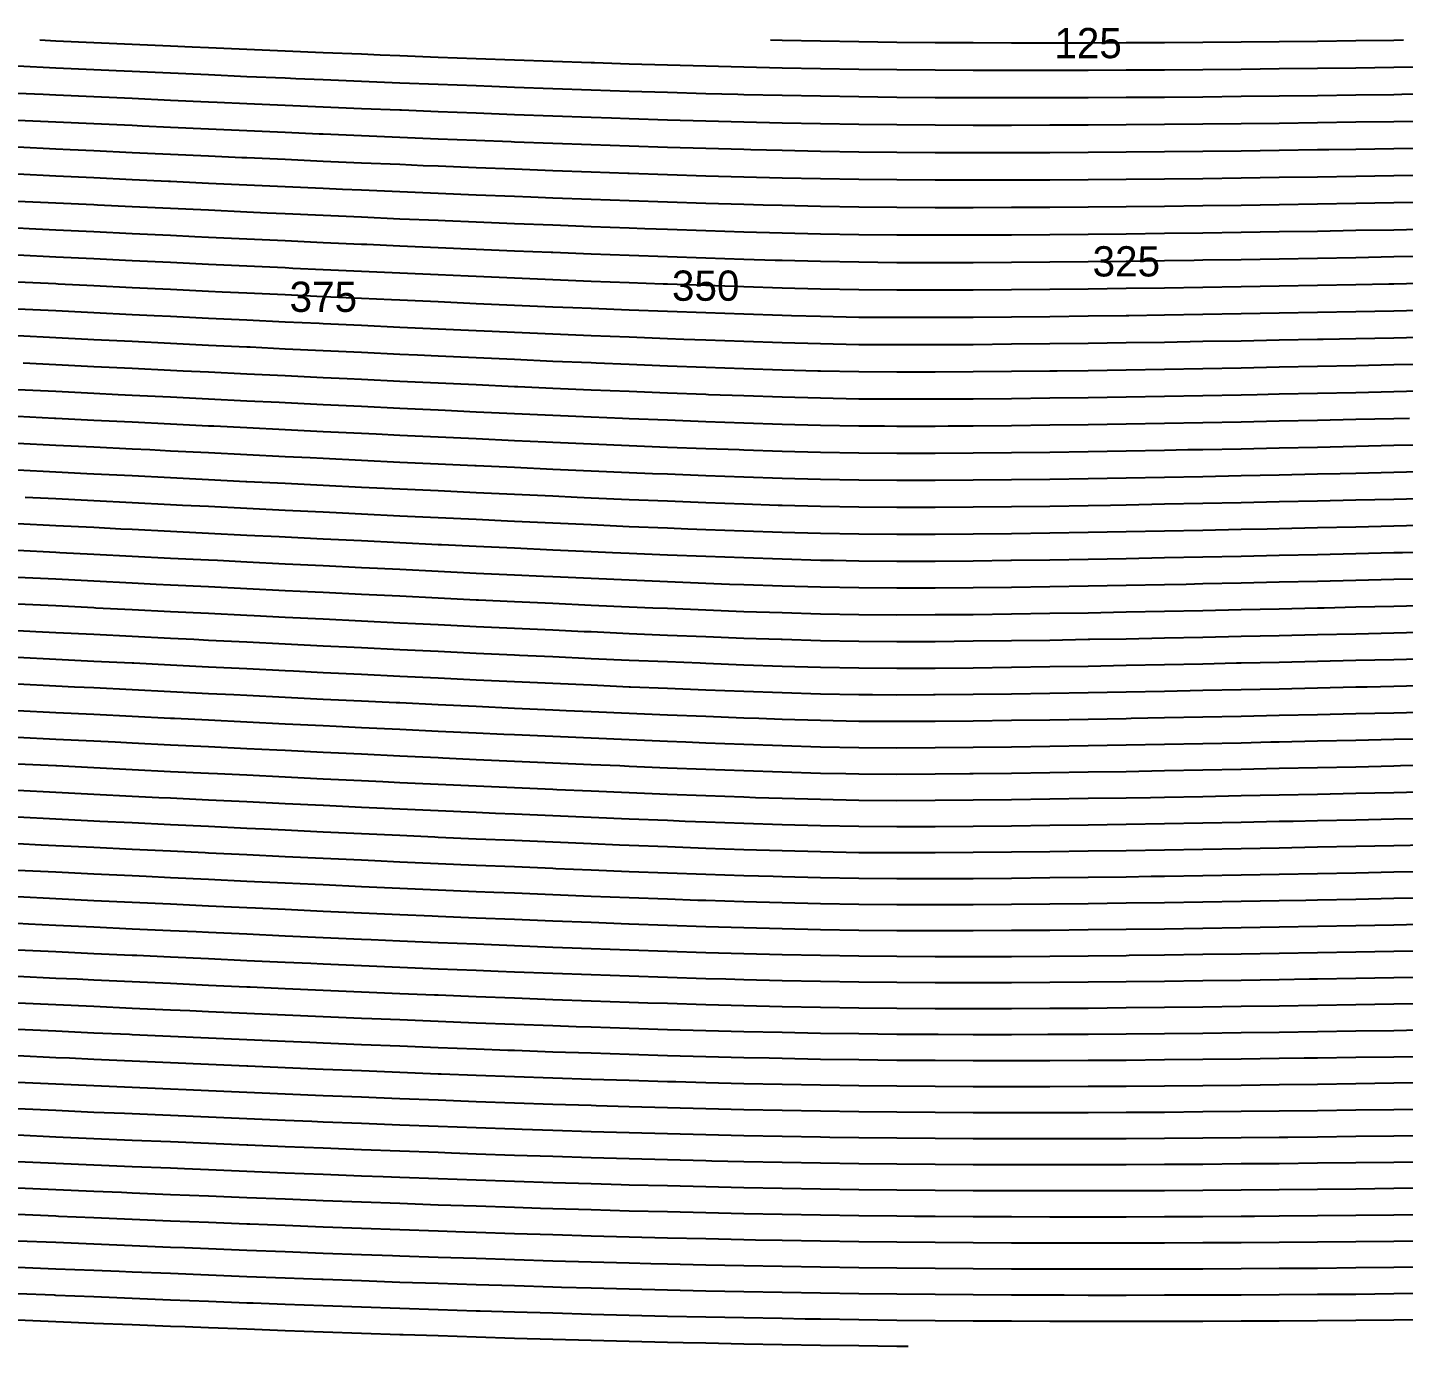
# Model space of a CAD drawing. Header units: metres. Extents: x 228 to 3387, y 52 to 162.
# Drawn here: x 1806.6 to 1920.3, y 53.2 to 162.3 of the extents above; entities that cross this region are included whole.
import ezdxf
from ezdxf.enums import TextEntityAlignment as Align

# ---------------------------------------------------------------- set-up
doc = ezdxf.new("R2010")
doc.units = ezdxf.units.M
for name, color, linetype in [('Vs_1000', 7, 'Continuous'), ('Vs_1025', 7, 'Continuous'), ('Vs_1050', 7, 'Continuous'), ('Vs_1075', 7, 'Continuous'), ('Vs_1100', 7, 'Continuous'), ('Vs_1125', 7, 'Continuous'), ('Vs_1150', 7, 'Continuous'), ('Vs_1175', 7, 'Continuous'), ('Vs_1200', 7, 'Continuous'), ('Vs_1225', 7, 'Continuous'), ('Vs_125', 7, 'Continuous'), ('Vs_1250', 7, 'Continuous'), ('Vs_1275', 7, 'Continuous'), ('Vs_1300', 7, 'Continuous'), ('Vs_1325', 7, 'Continuous'), ('Vs_1350', 7, 'Continuous'), ('Vs_150', 7, 'Continuous'), ('Vs_175', 7, 'Continuous'), ('Vs_200', 7, 'Continuous'), ('Vs_225', 7, 'Continuous'), ('Vs_250', 7, 'Continuous'), ('Vs_275', 7, 'Continuous'), ('Vs_300', 7, 'Continuous'), ('Vs_325', 7, 'Continuous'), ('Vs_350', 7, 'Continuous'), ('Vs_375', 7, 'Continuous'), ('Vs_400', 7, 'Continuous'), ('Vs_425', 7, 'Continuous'), ('Vs_450', 7, 'Continuous'), ('Vs_475', 7, 'Continuous'), ('Vs_500', 7, 'Continuous'), ('Vs_525', 7, 'Continuous'), ('Vs_550', 7, 'Continuous'), ('Vs_575', 7, 'Continuous'), ('Vs_600', 7, 'Continuous'), ('Vs_625', 7, 'Continuous'), ('Vs_650', 7, 'Continuous'), ('Vs_675', 7, 'Continuous'), ('Vs_700', 7, 'Continuous'), ('Vs_725', 7, 'Continuous'), ('Vs_750', 7, 'Continuous'), ('Vs_775', 7, 'Continuous'), ('Vs_800', 7, 'Continuous'), ('Vs_825', 7, 'Continuous'), ('Vs_850', 7, 'Continuous'), ('Vs_875', 7, 'Continuous'), ('Vs_900', 7, 'Continuous'), ('Vs_925', 7, 'Continuous'), ('Vs_950', 7, 'Continuous'), ('Vs_975', 7, 'Continuous')]:
    doc.layers.add(name, color=color, linetype=linetype)

msp = doc.modelspace()

# ---------------------------------------------------------------- linework, layer by layer
at = {"layer": 'Vs_1000'}
msp.add_lwpolyline([(1922.7, 83.78), (1919.54, 83.73), (1916.38, 83.67), (1913.22, 83.62), (1912.57, 83.61), (1910.06, 83.57), (1906.9, 83.52), (1903.73, 83.48), (1900.57, 83.44), (1897.41, 83.4), (1894.25, 83.37), (1891.09, 83.35), (1887.92, 83.33), (1884.76, 83.32), (1881.6, 83.33), (1878.44, 83.34), (1875.28, 83.38), (1872.12, 83.43), (1868.95, 83.49), (1865.79, 83.57), (1864.29, 83.61), (1862.63, 83.65), (1859.47, 83.75), (1856.31, 83.86), (1853.15, 83.97), (1849.98, 84.09), (1846.82, 84.21), (1845.46, 84.26), (1843.66, 84.33), (1840.5, 84.46), (1837.34, 84.6), (1834.17, 84.73), (1831.01, 84.87), (1829.97, 84.91), (1827.85, 85.01), (1824.69, 85.15), (1821.53, 85.29), (1818.37, 85.44), (1815.58, 85.57), (1815.2, 85.59), (1812.04, 85.73), (1808.88, 85.88), (1805.72, 86.03)], dxfattribs=at)
at = {"layer": 'Vs_1025'}
msp.add_lwpolyline([(1922.7, 81.6), (1919.54, 81.55), (1916.38, 81.49), (1913.22, 81.44), (1910.06, 81.39), (1906.9, 81.35), (1903.73, 81.31), (1900.57, 81.27), (1897.41, 81.24), (1894.25, 81.21), (1891.09, 81.19), (1887.92, 81.18), (1884.76, 81.17), (1881.6, 81.18), (1878.44, 81.2), (1875.28, 81.23), (1872.12, 81.28), (1868.95, 81.34), (1865.79, 81.42), (1862.63, 81.5), (1859.47, 81.6), (1857.85, 81.65), (1856.31, 81.7), (1853.15, 81.81), (1849.98, 81.92), (1846.82, 82.04), (1843.66, 82.16), (1840.5, 82.29), (1840.21, 82.3), (1837.34, 82.42), (1834.17, 82.55), (1831.01, 82.69), (1827.85, 82.83), (1824.97, 82.95), (1824.69, 82.97), (1821.53, 83.11), (1818.37, 83.25), (1815.2, 83.4), (1812.04, 83.54), (1810.67, 83.61), (1808.88, 83.69), (1805.72, 83.84)], dxfattribs=at)
at = {"layer": 'Vs_1050'}
msp.add_lwpolyline([(1922.7, 79.42), (1919.54, 79.36), (1916.38, 79.31), (1913.22, 79.27), (1910.06, 79.22), (1906.9, 79.18), (1903.73, 79.14), (1900.57, 79.11), (1897.41, 79.08), (1894.25, 79.05), (1891.09, 79.04), (1890.92, 79.04), (1887.92, 79.03), (1884.76, 79.03), (1881.84, 79.04), (1881.6, 79.04), (1878.44, 79.06), (1875.28, 79.09), (1872.12, 79.14), (1868.95, 79.2), (1865.79, 79.27), (1862.63, 79.35), (1859.47, 79.44), (1856.31, 79.54), (1853.15, 79.65), (1851.92, 79.69), (1849.98, 79.76), (1846.82, 79.87), (1843.66, 79.99), (1840.5, 80.12), (1837.34, 80.25), (1835.03, 80.34), (1834.17, 80.38), (1831.01, 80.51), (1827.85, 80.65), (1824.69, 80.79), (1821.53, 80.93), (1819.98, 80.99), (1818.37, 81.07), (1815.2, 81.21), (1812.04, 81.36), (1808.88, 81.5), (1805.74, 81.65)], dxfattribs=at)
at = {"layer": 'Vs_1075'}
msp.add_lwpolyline([(1922.7, 77.24), (1919.54, 77.18), (1916.38, 77.14), (1913.22, 77.09), (1912.12, 77.08), (1910.06, 77.05), (1906.9, 77.01), (1903.73, 76.97), (1900.57, 76.94), (1897.41, 76.91), (1894.25, 76.89), (1891.09, 76.88), (1887.92, 76.87), (1884.76, 76.88), (1881.6, 76.89), (1878.44, 76.91), (1875.28, 76.95), (1872.12, 76.99), (1868.95, 77.05), (1867.87, 77.08), (1865.79, 77.12), (1862.63, 77.2), (1859.47, 77.29), (1856.31, 77.38), (1853.15, 77.49), (1849.98, 77.59), (1846.82, 77.71), (1846.26, 77.73), (1843.66, 77.83), (1840.5, 77.95), (1837.34, 78.07), (1834.17, 78.2), (1831.01, 78.33), (1829.89, 78.38), (1827.85, 78.47), (1824.69, 78.6), (1821.53, 78.74), (1818.37, 78.88), (1815.2, 79.03), (1814.99, 79.04), (1812.04, 79.17), (1808.88, 79.31), (1805.72, 79.46)], dxfattribs=at)
at = {"layer": 'Vs_1100'}
msp.add_lwpolyline([(1922.7, 75.05), (1919.54, 75.01), (1916.38, 74.96), (1913.22, 74.92), (1910.06, 74.88), (1906.9, 74.84), (1903.73, 74.81), (1900.57, 74.78), (1897.41, 74.75), (1894.25, 74.74), (1891.09, 74.73), (1887.92, 74.72), (1884.76, 74.73), (1881.6, 74.74), (1878.44, 74.77), (1875.28, 74.8), (1872.12, 74.85), (1868.95, 74.9), (1865.79, 74.97), (1862.63, 75.05), (1860.16, 75.12), (1859.47, 75.13), (1856.31, 75.23), (1853.15, 75.33), (1849.98, 75.43), (1846.82, 75.54), (1843.66, 75.66), (1840.76, 75.77), (1840.5, 75.78), (1837.34, 75.9), (1834.17, 76.03), (1831.01, 76.16), (1827.85, 76.29), (1824.77, 76.42), (1824.69, 76.43), (1821.53, 76.56), (1818.37, 76.7), (1815.2, 76.84), (1812.04, 76.98), (1810.01, 77.08), (1808.88, 77.13), (1805.72, 77.27)], dxfattribs=at)
at = {"layer": 'Vs_1125'}
msp.add_lwpolyline([(1922.7, 72.87), (1919.54, 72.83), (1916.38, 72.78), (1913.22, 72.74), (1910.06, 72.7), (1906.9, 72.67), (1903.73, 72.64), (1900.57, 72.61), (1897.41, 72.59), (1894.25, 72.58), (1891.09, 72.57), (1887.92, 72.57), (1884.76, 72.58), (1881.6, 72.59), (1878.44, 72.62), (1875.28, 72.66), (1872.12, 72.7), (1868.95, 72.76), (1865.79, 72.82), (1862.63, 72.9), (1859.47, 72.98), (1856.31, 73.07), (1853.56, 73.16), (1853.15, 73.17), (1849.98, 73.27), (1846.82, 73.38), (1843.66, 73.49), (1840.5, 73.61), (1837.34, 73.73), (1835.37, 73.81), (1834.17, 73.86), (1831.01, 73.98), (1827.85, 74.11), (1824.69, 74.25), (1821.53, 74.38), (1819.67, 74.46), (1818.37, 74.52), (1815.2, 74.66), (1812.04, 74.8), (1808.88, 74.94), (1805.72, 75.08)], dxfattribs=at)
at = {"layer": 'Vs_1150'}
msp.add_lwpolyline([(1922.7, 70.69), (1919.54, 70.65), (1916.38, 70.61), (1913.22, 70.57), (1910.78, 70.54), (1910.06, 70.53), (1906.9, 70.5), (1903.73, 70.48), (1900.57, 70.45), (1897.41, 70.43), (1894.25, 70.42), (1891.09, 70.42), (1887.92, 70.42), (1884.76, 70.43), (1881.6, 70.45), (1878.44, 70.47), (1875.28, 70.51), (1872.89, 70.54), (1872.12, 70.55), (1868.95, 70.61), (1865.79, 70.67), (1862.63, 70.75), (1859.47, 70.83), (1856.31, 70.92), (1853.15, 71.01), (1849.98, 71.11), (1847.45, 71.2), (1846.82, 71.22), (1843.66, 71.33), (1840.5, 71.44), (1837.34, 71.56), (1834.17, 71.68), (1831.01, 71.81), (1830.05, 71.85), (1827.85, 71.94), (1824.69, 72.07), (1821.53, 72.2), (1818.37, 72.34), (1815.2, 72.48), (1814.58, 72.5), (1812.04, 72.61), (1808.88, 72.75), (1805.72, 72.9)], dxfattribs=at)
at = {"layer": 'Vs_1175'}
msp.add_lwpolyline([(1922.7, 68.52), (1919.54, 68.47), (1916.38, 68.43), (1913.22, 68.4), (1910.06, 68.36), (1906.9, 68.34), (1903.73, 68.31), (1900.57, 68.29), (1897.41, 68.27), (1894.25, 68.27), (1891.09, 68.26), (1887.92, 68.27), (1884.76, 68.28), (1881.6, 68.3), (1878.44, 68.32), (1875.28, 68.36), (1872.12, 68.41), (1868.95, 68.46), (1865.79, 68.52), (1863.15, 68.58), (1862.63, 68.59), (1859.47, 68.67), (1856.31, 68.76), (1853.15, 68.85), (1849.98, 68.95), (1846.82, 69.05), (1843.66, 69.16), (1841.62, 69.24), (1840.5, 69.28), (1837.34, 69.39), (1834.17, 69.51), (1831.01, 69.64), (1827.85, 69.76), (1824.76, 69.89), (1824.69, 69.89), (1821.53, 70.02), (1818.37, 70.16), (1815.2, 70.29), (1812.04, 70.43), (1809.49, 70.54), (1808.88, 70.57), (1805.72, 70.71)], dxfattribs=at)
at = {"layer": 'Vs_1200'}
msp.add_lwpolyline([(1922.7, 66.34), (1919.54, 66.3), (1916.38, 66.26), (1913.22, 66.23), (1910.06, 66.2), (1906.9, 66.17), (1903.73, 66.15), (1900.57, 66.13), (1897.41, 66.11), (1894.25, 66.11), (1891.09, 66.11), (1887.92, 66.11), (1884.76, 66.12), (1881.6, 66.15), (1878.44, 66.17), (1875.28, 66.21), (1872.12, 66.26), (1868.95, 66.31), (1865.79, 66.37), (1862.63, 66.44), (1859.47, 66.52), (1856.31, 66.6), (1855.64, 66.62), (1853.15, 66.69), (1849.98, 66.79), (1846.82, 66.89), (1843.66, 67), (1840.5, 67.11), (1837.34, 67.22), (1835.95, 67.28), (1834.17, 67.34), (1831.01, 67.46), (1827.85, 67.59), (1824.69, 67.72), (1821.53, 67.85), (1819.53, 67.93), (1818.37, 67.98), (1815.2, 68.11), (1812.04, 68.25), (1808.88, 68.39), (1805.72, 68.52)], dxfattribs=at)
at = {"layer": 'Vs_1225'}
msp.add_lwpolyline([(1922.7, 64.16), (1919.54, 64.12), (1916.38, 64.09), (1913.22, 64.05), (1910.06, 64.03), (1908.02, 64.01), (1906.9, 64), (1903.73, 63.98), (1900.57, 63.97), (1897.41, 63.95), (1894.25, 63.95), (1891.09, 63.95), (1887.92, 63.96), (1884.76, 63.97), (1881.6, 63.99), (1879.89, 64.01), (1878.44, 64.02), (1875.28, 64.06), (1872.12, 64.11), (1868.95, 64.16), (1865.79, 64.22), (1862.63, 64.29), (1859.47, 64.37), (1856.31, 64.45), (1853.15, 64.54), (1849.98, 64.63), (1848.96, 64.66), (1846.82, 64.73), (1843.66, 64.84), (1840.5, 64.94), (1837.34, 65.06), (1834.17, 65.17), (1831.01, 65.29), (1830.4, 65.32), (1827.85, 65.42), (1824.69, 65.54), (1821.53, 65.67), (1818.37, 65.8), (1815.2, 65.93), (1814.31, 65.97), (1812.04, 66.07), (1808.88, 66.2), (1805.72, 66.34)], dxfattribs=at)
at = {"layer": 'Vs_125'}
msp.add_lwpolyline([(1920.32, 161.26), (1919.54, 161.25), (1916.38, 161.21), (1913.22, 161.17), (1910.06, 161.13), (1906.9, 161.1), (1903.73, 161.08), (1900.57, 161.06), (1897.41, 161.04), (1894.25, 161.03), (1891.09, 161.02), (1887.92, 161.03), (1884.76, 161.04), (1881.6, 161.06), (1878.44, 161.09), (1875.28, 161.13), (1872.12, 161.18), (1868.95, 161.24), (1868, 161.26)], dxfattribs=at)
at = {"layer": 'Vs_1250'}
msp.add_lwpolyline([(1922.7, 61.98), (1919.54, 61.94), (1916.38, 61.91), (1913.22, 61.88), (1910.06, 61.86), (1906.9, 61.83), (1903.73, 61.82), (1900.57, 61.8), (1897.41, 61.79), (1894.25, 61.79), (1891.09, 61.79), (1887.92, 61.8), (1884.76, 61.82), (1881.6, 61.84), (1878.44, 61.87), (1875.28, 61.91), (1872.12, 61.96), (1868.95, 62.01), (1866.76, 62.05), (1865.79, 62.07), (1862.63, 62.14), (1859.47, 62.21), (1856.31, 62.29), (1853.15, 62.38), (1849.98, 62.47), (1846.82, 62.57), (1843.66, 62.67), (1842.71, 62.7), (1840.5, 62.78), (1837.34, 62.89), (1834.17, 63), (1831.01, 63.12), (1827.85, 63.24), (1824.93, 63.36), (1824.69, 63.37), (1821.53, 63.49), (1818.37, 63.62), (1815.2, 63.75), (1812.04, 63.88), (1809.1, 64.01), (1808.88, 64.02), (1805.72, 64.16)], dxfattribs=at)
at = {"layer": 'Vs_1275'}
msp.add_lwpolyline([(1922.7, 59.8), (1919.54, 59.77), (1916.38, 59.74), (1913.22, 59.71), (1910.06, 59.69), (1906.9, 59.67), (1903.73, 59.65), (1900.57, 59.64), (1897.41, 59.63), (1894.25, 59.63), (1891.09, 59.64), (1887.92, 59.65), (1884.76, 59.67), (1881.6, 59.69), (1878.44, 59.72), (1875.28, 59.76), (1872.12, 59.8), (1868.95, 59.86), (1865.79, 59.92), (1862.63, 59.98), (1859.47, 60.06), (1858.08, 60.09), (1856.31, 60.14), (1853.15, 60.22), (1849.98, 60.31), (1846.82, 60.41), (1843.66, 60.51), (1840.5, 60.61), (1837.34, 60.72), (1836.72, 60.74), (1834.17, 60.83), (1831.01, 60.95), (1827.85, 61.07), (1824.69, 61.19), (1821.53, 61.32), (1819.52, 61.4), (1818.37, 61.44), (1815.2, 61.57), (1812.04, 61.7), (1808.88, 61.84), (1805.72, 61.97)], dxfattribs=at)
at = {"layer": 'Vs_1300'}
msp.add_lwpolyline([(1922.7, 57.62), (1919.54, 57.59), (1916.38, 57.56), (1913.22, 57.54), (1910.06, 57.52), (1906.9, 57.5), (1903.73, 57.49), (1900.64, 57.48), (1900.57, 57.48), (1897.41, 57.47), (1894.25, 57.47), (1892.26, 57.48), (1891.09, 57.48), (1887.92, 57.49), (1884.76, 57.51), (1881.6, 57.54), (1878.44, 57.57), (1875.28, 57.61), (1872.12, 57.65), (1868.95, 57.7), (1865.79, 57.76), (1862.63, 57.83), (1859.47, 57.9), (1856.31, 57.98), (1853.15, 58.06), (1850.7, 58.13), (1849.98, 58.15), (1846.82, 58.25), (1843.66, 58.34), (1840.5, 58.45), (1837.34, 58.55), (1834.17, 58.67), (1831.01, 58.78), (1830.9, 58.78), (1827.85, 58.9), (1824.69, 59.02), (1821.53, 59.14), (1818.37, 59.27), (1815.2, 59.39), (1814.14, 59.44), (1812.04, 59.52), (1808.88, 59.65), (1805.72, 59.79)], dxfattribs=at)
at = {"layer": 'Vs_1325'}
msp.add_lwpolyline([(1922.7, 55.45), (1919.54, 55.42), (1916.38, 55.39), (1913.22, 55.37), (1910.06, 55.35), (1906.9, 55.33), (1903.73, 55.32), (1900.57, 55.31), (1897.41, 55.31), (1894.25, 55.31), (1891.09, 55.32), (1887.92, 55.34), (1884.76, 55.35), (1881.6, 55.38), (1878.44, 55.41), (1875.28, 55.45), (1872.12, 55.5), (1870.86, 55.52), (1868.95, 55.55), (1865.79, 55.61), (1862.63, 55.67), (1859.47, 55.74), (1856.31, 55.82), (1853.15, 55.9), (1849.98, 55.99), (1846.82, 56.08), (1843.97, 56.17), (1843.66, 56.18), (1840.5, 56.28), (1837.34, 56.39), (1834.17, 56.5), (1831.01, 56.61), (1827.85, 56.72), (1825.21, 56.82), (1824.69, 56.84), (1821.53, 56.97), (1818.37, 57.09), (1815.2, 57.22), (1812.04, 57.34), (1808.88, 57.47), (1808.79, 57.48), (1805.72, 57.61)], dxfattribs=at)
at = {"layer": 'Vs_1350'}
msp.add_lwpolyline([(1879.38, 53.25), (1878.44, 53.26), (1875.28, 53.3), (1872.12, 53.34), (1868.95, 53.39), (1865.79, 53.45), (1862.63, 53.52), (1860.77, 53.56), (1859.47, 53.59), (1856.31, 53.66), (1853.15, 53.74), (1849.98, 53.83), (1846.82, 53.92), (1843.66, 54.02), (1840.5, 54.12), (1837.62, 54.21), (1837.34, 54.22), (1834.17, 54.33), (1831.01, 54.44), (1827.85, 54.55), (1824.69, 54.67), (1821.53, 54.79), (1819.6, 54.86), (1818.37, 54.91), (1815.2, 55.04), (1812.04, 55.16), (1808.88, 55.29), (1805.72, 55.42)], dxfattribs=at)
at = {"layer": 'Vs_150'}
msp.add_lwpolyline([(1922.7, 159.05), (1919.54, 159), (1916.38, 158.96), (1913.22, 158.92), (1910.06, 158.89), (1906.9, 158.85), (1903.73, 158.82), (1900.57, 158.8), (1897.41, 158.78), (1894.25, 158.77), (1891.09, 158.76), (1887.92, 158.76), (1884.76, 158.77), (1881.6, 158.79), (1878.44, 158.81), (1875.28, 158.85), (1872.12, 158.9), (1868.95, 158.96), (1865.79, 159.03), (1862.63, 159.11), (1859.47, 159.2), (1856.31, 159.29), (1853.43, 159.39), (1853.15, 159.4), (1849.98, 159.5), (1846.82, 159.61), (1843.66, 159.73), (1840.5, 159.85), (1837.34, 159.97), (1835.7, 160.04), (1834.17, 160.1), (1831.01, 160.23), (1827.85, 160.36), (1824.69, 160.5), (1821.53, 160.63), (1820.17, 160.69), (1818.37, 160.77), (1815.2, 160.91), (1812.04, 161.05), (1808.88, 161.2), (1807.56, 161.26)], dxfattribs=at)
at = {"layer": 'Vs_175'}
msp.add_lwpolyline([(1922.7, 156.81), (1920.2, 156.77), (1919.54, 156.76), (1916.38, 156.72), (1913.22, 156.68), (1910.06, 156.64), (1906.9, 156.6), (1903.73, 156.57), (1900.57, 156.54), (1897.41, 156.52), (1894.25, 156.5), (1891.09, 156.49), (1887.92, 156.49), (1884.76, 156.5), (1881.6, 156.51), (1878.44, 156.54), (1875.28, 156.58), (1872.12, 156.63), (1868.95, 156.69), (1865.79, 156.76), (1865.29, 156.77), (1862.63, 156.84), (1859.47, 156.93), (1856.31, 157.03), (1853.15, 157.13), (1849.98, 157.24), (1846.82, 157.36), (1844.94, 157.43), (1843.66, 157.48), (1840.5, 157.6), (1837.34, 157.72), (1834.17, 157.85), (1831.01, 157.98), (1828.73, 158.08), (1827.85, 158.12), (1824.69, 158.25), (1821.53, 158.39), (1818.37, 158.53), (1815.2, 158.67), (1813.87, 158.73), (1812.04, 158.82), (1808.88, 158.96), (1805.72, 159.11)], dxfattribs=at)
at = {"layer": 'Vs_200'}
msp.add_lwpolyline([(1922.7, 154.57), (1919.54, 154.52), (1916.38, 154.48), (1913.22, 154.43), (1910.06, 154.39), (1906.9, 154.35), (1903.73, 154.32), (1900.57, 154.29), (1897.41, 154.26), (1894.25, 154.24), (1891.09, 154.23), (1887.92, 154.22), (1884.76, 154.22), (1881.6, 154.24), (1878.44, 154.26), (1875.28, 154.3), (1872.12, 154.35), (1868.95, 154.41), (1865.79, 154.49), (1862.63, 154.57), (1859.47, 154.66), (1856.31, 154.76), (1854.84, 154.81), (1853.15, 154.87), (1849.98, 154.98), (1846.82, 155.1), (1843.66, 155.22), (1840.5, 155.35), (1837.48, 155.47), (1837.34, 155.47), (1834.17, 155.6), (1831.01, 155.74), (1827.85, 155.87), (1824.69, 156.01), (1822.22, 156.12), (1821.53, 156.15), (1818.37, 156.29), (1815.2, 156.44), (1812.04, 156.58), (1808.88, 156.73), (1807.84, 156.77), (1805.72, 156.87)], dxfattribs=at)
at = {"layer": 'Vs_225'}
msp.add_lwpolyline([(1922.7, 152.34), (1919.54, 152.28), (1916.38, 152.23), (1914.15, 152.2), (1913.22, 152.19), (1910.06, 152.14), (1906.9, 152.1), (1903.73, 152.06), (1900.57, 152.03), (1897.41, 152), (1894.25, 151.98), (1891.09, 151.96), (1887.92, 151.95), (1884.76, 151.95), (1881.6, 151.96), (1878.44, 151.99), (1875.28, 152.02), (1872.12, 152.07), (1868.95, 152.14), (1866.37, 152.2), (1865.79, 152.22), (1862.63, 152.3), (1859.47, 152.4), (1856.31, 152.5), (1853.15, 152.61), (1849.98, 152.72), (1846.82, 152.84), (1846.54, 152.85), (1843.66, 152.97), (1840.5, 153.09), (1837.34, 153.22), (1834.17, 153.36), (1831.01, 153.49), (1830.66, 153.51), (1827.85, 153.63), (1824.69, 153.77), (1821.53, 153.91), (1818.37, 154.05), (1816.03, 154.16), (1815.2, 154.2), (1812.04, 154.34), (1808.88, 154.49), (1805.72, 154.64)], dxfattribs=at)
at = {"layer": 'Vs_250'}
msp.add_lwpolyline([(1922.7, 150.1), (1919.54, 150.05), (1916.38, 149.99), (1913.22, 149.94), (1910.06, 149.9), (1906.9, 149.85), (1903.73, 149.81), (1900.57, 149.78), (1897.41, 149.74), (1894.25, 149.72), (1891.09, 149.7), (1887.92, 149.68), (1884.76, 149.68), (1881.6, 149.69), (1878.44, 149.71), (1875.28, 149.74), (1872.12, 149.8), (1868.95, 149.86), (1865.79, 149.94), (1862.63, 150.03), (1859.47, 150.13), (1856.31, 150.24), (1856.19, 150.24), (1853.15, 150.35), (1849.98, 150.47), (1846.82, 150.59), (1843.66, 150.71), (1840.5, 150.84), (1839.28, 150.89), (1837.34, 150.98), (1834.17, 151.11), (1831.01, 151.25), (1827.85, 151.39), (1824.69, 151.53), (1824.27, 151.55), (1821.53, 151.67), (1818.37, 151.82), (1815.2, 151.96), (1812.04, 152.11), (1810.09, 152.2), (1808.88, 152.26), (1805.72, 152.41)], dxfattribs=at)
at = {"layer": 'Vs_275'}
msp.add_lwpolyline([(1922.7, 147.87), (1919.54, 147.81), (1916.38, 147.75), (1913.22, 147.7), (1910.06, 147.65), (1908.47, 147.63), (1906.9, 147.6), (1903.73, 147.56), (1900.57, 147.52), (1897.41, 147.49), (1894.25, 147.46), (1891.09, 147.43), (1887.92, 147.42), (1884.76, 147.41), (1881.6, 147.41), (1878.44, 147.43), (1875.28, 147.46), (1872.12, 147.52), (1868.95, 147.59), (1867.38, 147.63), (1865.79, 147.67), (1862.63, 147.76), (1859.47, 147.87), (1856.31, 147.98), (1853.15, 148.09), (1849.98, 148.21), (1848.18, 148.28), (1846.82, 148.33), (1843.66, 148.46), (1840.5, 148.59), (1837.34, 148.73), (1834.17, 148.87), (1832.61, 148.93), (1831.01, 149.01), (1827.85, 149.15), (1824.69, 149.29), (1821.53, 149.43), (1818.37, 149.58), (1818.2, 149.59), (1815.2, 149.73), (1812.04, 149.88), (1808.88, 150.02), (1805.72, 150.18)], dxfattribs=at)
at = {"layer": 'Vs_300'}
msp.add_lwpolyline([(1922.7, 145.63), (1919.54, 145.57), (1916.38, 145.52), (1913.22, 145.46), (1910.06, 145.41), (1906.9, 145.36), (1903.73, 145.31), (1900.57, 145.27), (1897.41, 145.23), (1894.25, 145.2), (1891.09, 145.17), (1887.92, 145.15), (1884.76, 145.14), (1881.6, 145.14), (1878.44, 145.15), (1875.28, 145.18), (1872.12, 145.24), (1868.95, 145.31), (1865.79, 145.4), (1862.63, 145.5), (1859.47, 145.6), (1857.61, 145.67), (1856.31, 145.71), (1853.15, 145.83), (1849.98, 145.96), (1846.82, 146.08), (1843.66, 146.21), (1841.1, 146.32), (1840.5, 146.35), (1837.34, 146.48), (1834.17, 146.62), (1831.01, 146.76), (1827.85, 146.91), (1826.36, 146.97), (1824.69, 147.05), (1821.53, 147.2), (1818.37, 147.34), (1815.2, 147.49), (1812.35, 147.63), (1812.04, 147.64), (1808.88, 147.79), (1805.72, 147.94)], dxfattribs=at)
at = {"layer": 'Vs_325'}
msp.add_lwpolyline([(1922.7, 143.4), (1919.54, 143.34), (1916.38, 143.28), (1913.22, 143.22), (1910.06, 143.17), (1906.9, 143.11), (1903.73, 143.07), (1903.02, 143.06), (1900.57, 143.02), (1897.41, 142.98), (1894.25, 142.94), (1891.09, 142.91), (1887.92, 142.89), (1884.76, 142.87), (1881.6, 142.86), (1878.44, 142.87), (1875.28, 142.9), (1872.12, 142.96), (1868.95, 143.04), (1868.37, 143.06), (1865.79, 143.13), (1862.63, 143.23), (1859.47, 143.34), (1856.31, 143.46), (1853.15, 143.58), (1849.98, 143.7), (1849.84, 143.71), (1846.82, 143.83), (1843.66, 143.97), (1840.5, 144.1), (1837.34, 144.24), (1834.6, 144.36), (1834.17, 144.38), (1831.01, 144.52), (1827.85, 144.67), (1824.69, 144.81), (1821.53, 144.96), (1820.4, 145.02), (1818.37, 145.11), (1815.2, 145.26), (1812.04, 145.41), (1808.88, 145.56), (1806.7, 145.67), (1805.72, 145.72)], dxfattribs=at)
at = {"layer": 'Vs_350'}
msp.add_lwpolyline([(1922.7, 141.17), (1919.54, 141.1), (1919.11, 141.1), (1916.38, 141.04), (1913.22, 140.98), (1910.06, 140.93), (1906.9, 140.87), (1903.73, 140.82), (1900.57, 140.77), (1897.41, 140.73), (1894.25, 140.69), (1891.09, 140.65), (1887.92, 140.63), (1884.76, 140.61), (1881.6, 140.6), (1878.44, 140.6), (1875.28, 140.62), (1872.12, 140.68), (1868.95, 140.77), (1865.79, 140.86), (1862.63, 140.97), (1859.47, 141.08), (1859.1, 141.1), (1856.31, 141.2), (1853.15, 141.32), (1849.98, 141.45), (1846.82, 141.58), (1843.66, 141.72), (1842.98, 141.75), (1840.5, 141.86), (1837.34, 142), (1834.17, 142.14), (1831.01, 142.28), (1828.48, 142.4), (1827.85, 142.43), (1824.69, 142.58), (1821.53, 142.73), (1818.37, 142.88), (1815.2, 143.03), (1814.66, 143.06), (1812.04, 143.18), (1808.88, 143.33), (1805.72, 143.49)], dxfattribs=at)
at = {"layer": 'Vs_375'}
msp.add_lwpolyline([(1922.7, 138.94), (1919.54, 138.87), (1916.38, 138.81), (1913.22, 138.75), (1910.06, 138.69), (1906.9, 138.63), (1903.73, 138.58), (1900.57, 138.53), (1897.61, 138.48), (1897.41, 138.48), (1894.25, 138.44), (1891.09, 138.4), (1887.92, 138.37), (1884.76, 138.35), (1881.6, 138.33), (1878.44, 138.33), (1875.28, 138.35), (1872.12, 138.42), (1869.73, 138.48), (1868.95, 138.5), (1865.79, 138.6), (1862.63, 138.71), (1859.47, 138.83), (1856.31, 138.95), (1853.15, 139.07), (1851.63, 139.14), (1849.98, 139.2), (1846.82, 139.34), (1843.66, 139.48), (1840.5, 139.62), (1837.34, 139.76), (1836.65, 139.79), (1834.17, 139.9), (1831.01, 140.05), (1827.85, 140.2), (1824.69, 140.34), (1822.64, 140.44), (1821.53, 140.5), (1818.37, 140.65), (1815.2, 140.8), (1812.04, 140.95), (1809.09, 141.1), (1808.88, 141.11), (1805.72, 141.26)], dxfattribs=at)
at = {"layer": 'Vs_400'}
msp.add_lwpolyline([(1922.7, 136.71), (1919.54, 136.64), (1916.38, 136.58), (1913.68, 136.52), (1913.22, 136.51), (1910.06, 136.45), (1906.9, 136.39), (1903.73, 136.34), (1900.57, 136.28), (1897.41, 136.23), (1894.25, 136.19), (1891.09, 136.15), (1887.92, 136.12), (1884.76, 136.09), (1881.6, 136.07), (1878.44, 136.07), (1875.28, 136.09), (1872.12, 136.16), (1868.95, 136.24), (1865.79, 136.35), (1862.63, 136.46), (1860.83, 136.52), (1859.47, 136.57), (1856.31, 136.7), (1853.15, 136.83), (1849.98, 136.96), (1846.82, 137.09), (1844.97, 137.18), (1843.66, 137.23), (1840.5, 137.38), (1837.34, 137.52), (1834.17, 137.67), (1831.01, 137.81), (1830.68, 137.83), (1827.85, 137.96), (1824.69, 138.11), (1821.53, 138.26), (1818.37, 138.42), (1817.01, 138.48), (1815.2, 138.57), (1812.04, 138.72), (1808.88, 138.88), (1805.72, 139.03)], dxfattribs=at)
at = {"layer": 'Vs_425'}
msp.add_lwpolyline([(1922.7, 134.48), (1919.54, 134.41), (1916.38, 134.35), (1913.22, 134.28), (1910.06, 134.22), (1906.9, 134.16), (1903.73, 134.1), (1900.57, 134.04), (1897.41, 133.99), (1894.25, 133.94), (1891.69, 133.91), (1891.09, 133.9), (1887.92, 133.87), (1884.76, 133.84), (1881.6, 133.82), (1878.44, 133.82), (1875.28, 133.84), (1872.12, 133.9), (1871.91, 133.91), (1868.95, 133.99), (1865.79, 134.09), (1862.63, 134.2), (1859.47, 134.32), (1856.31, 134.45), (1853.56, 134.56), (1853.15, 134.58), (1849.98, 134.71), (1846.82, 134.85), (1843.66, 134.99), (1840.5, 135.14), (1838.8, 135.22), (1837.34, 135.28), (1834.17, 135.43), (1831.01, 135.58), (1827.85, 135.73), (1824.96, 135.87), (1824.69, 135.88), (1821.53, 136.03), (1818.37, 136.19), (1815.2, 136.34), (1812.04, 136.5), (1811.53, 136.52), (1808.88, 136.65), (1805.72, 136.81)], dxfattribs=at)
at = {"layer": 'Vs_450'}
msp.add_lwpolyline([(1922.7, 132.26), (1919.54, 132.19), (1916.38, 132.12), (1913.22, 132.05), (1910.06, 131.99), (1908.22, 131.95), (1906.9, 131.92), (1903.73, 131.86), (1900.57, 131.81), (1897.41, 131.75), (1894.25, 131.7), (1891.09, 131.66), (1887.92, 131.62), (1884.76, 131.59), (1881.6, 131.57), (1878.44, 131.57), (1875.28, 131.59), (1872.12, 131.66), (1868.95, 131.74), (1865.79, 131.85), (1862.86, 131.95), (1862.63, 131.96), (1859.47, 132.08), (1856.31, 132.21), (1853.15, 132.34), (1849.98, 132.47), (1847.09, 132.6), (1846.82, 132.61), (1843.66, 132.76), (1840.5, 132.9), (1837.34, 133.05), (1834.17, 133.2), (1832.97, 133.26), (1831.01, 133.35), (1827.85, 133.5), (1824.69, 133.65), (1821.53, 133.81), (1819.43, 133.91), (1818.37, 133.96), (1815.2, 134.12), (1812.04, 134.27), (1808.88, 134.43), (1806.18, 134.56)], dxfattribs=at)
at = {"layer": 'Vs_475'}
msp.add_lwpolyline([(1920.83, 129.99), (1919.54, 129.96), (1916.38, 129.89), (1913.22, 129.82), (1910.06, 129.76), (1906.9, 129.69), (1903.73, 129.63), (1900.57, 129.57), (1897.41, 129.52), (1894.25, 129.46), (1891.09, 129.42), (1887.92, 129.38), (1884.76, 129.35), (1882.68, 129.34), (1881.6, 129.33), (1878.44, 129.33), (1877.41, 129.34), (1875.28, 129.35), (1872.12, 129.41), (1868.95, 129.5), (1865.79, 129.6), (1862.63, 129.72), (1859.47, 129.84), (1856.31, 129.97), (1855.74, 129.99), (1853.15, 130.1), (1849.98, 130.24), (1846.82, 130.38), (1843.66, 130.52), (1841.09, 130.64), (1840.5, 130.67), (1837.34, 130.82), (1834.17, 130.97), (1831.01, 131.12), (1827.85, 131.27), (1827.37, 131.3), (1824.69, 131.43), (1821.53, 131.58), (1818.37, 131.74), (1815.2, 131.89), (1814.05, 131.95), (1812.04, 132.05), (1808.88, 132.21), (1805.72, 132.36)], dxfattribs=at)
at = {"layer": 'Vs_500'}
msp.add_lwpolyline([(1922.7, 127.81), (1919.54, 127.74), (1916.38, 127.67), (1913.22, 127.6), (1910.06, 127.53), (1906.9, 127.46), (1903.73, 127.4), (1902.5, 127.38), (1900.57, 127.34), (1897.41, 127.28), (1894.25, 127.23), (1891.09, 127.18), (1887.92, 127.14), (1884.76, 127.11), (1881.6, 127.09), (1878.44, 127.09), (1875.28, 127.11), (1872.12, 127.18), (1868.95, 127.26), (1865.79, 127.36), (1865.39, 127.38), (1862.63, 127.48), (1859.47, 127.6), (1856.31, 127.73), (1853.15, 127.87), (1849.98, 128), (1849.42, 128.03), (1846.82, 128.15), (1843.66, 128.29), (1840.5, 128.44), (1837.34, 128.59), (1835.39, 128.68), (1834.17, 128.74), (1831.01, 128.89), (1827.85, 129.05), (1824.69, 129.2), (1821.95, 129.34), (1821.53, 129.36), (1818.37, 129.51), (1815.2, 129.67), (1812.04, 129.83), (1808.88, 129.98), (1808.78, 129.99), (1805.72, 130.14)], dxfattribs=at)
at = {"layer": 'Vs_525'}
msp.add_lwpolyline([(1922.7, 125.59), (1919.54, 125.52), (1916.38, 125.45), (1915.1, 125.42), (1913.22, 125.38), (1910.06, 125.31), (1906.9, 125.24), (1903.73, 125.17), (1900.57, 125.11), (1897.41, 125.05), (1894.25, 125), (1891.09, 124.95), (1887.92, 124.91), (1884.76, 124.88), (1881.6, 124.86), (1878.44, 124.85), (1875.28, 124.88), (1872.12, 124.94), (1868.95, 125.02), (1865.79, 125.13), (1862.63, 125.24), (1859.47, 125.37), (1858.24, 125.42), (1856.31, 125.5), (1853.15, 125.63), (1849.98, 125.77), (1846.82, 125.92), (1843.66, 126.07), (1843.55, 126.07), (1840.5, 126.21), (1837.34, 126.36), (1834.17, 126.52), (1831.01, 126.67), (1829.91, 126.72), (1827.85, 126.82), (1824.69, 126.98), (1821.53, 127.14), (1818.37, 127.29), (1816.66, 127.38), (1815.2, 127.45), (1812.04, 127.61), (1808.88, 127.76), (1805.72, 127.92)], dxfattribs=at)
at = {"layer": 'Vs_550'}
msp.add_lwpolyline([(1922.7, 123.37), (1919.54, 123.3), (1916.38, 123.23), (1913.22, 123.15), (1910.06, 123.08), (1906.9, 123.02), (1903.73, 122.95), (1900.57, 122.89), (1897.41, 122.83), (1896.09, 122.8), (1894.25, 122.77), (1891.09, 122.72), (1887.92, 122.68), (1884.76, 122.65), (1881.6, 122.63), (1878.44, 122.62), (1875.28, 122.65), (1872.12, 122.71), (1868.95, 122.79), (1868.61, 122.8), (1865.79, 122.9), (1862.63, 123.01), (1859.47, 123.14), (1856.31, 123.27), (1853.15, 123.41), (1852, 123.46), (1849.98, 123.55), (1846.82, 123.69), (1843.66, 123.84), (1840.5, 123.99), (1837.98, 124.11), (1837.34, 124.14), (1834.17, 124.29), (1831.01, 124.45), (1827.85, 124.6), (1824.69, 124.76), (1824.59, 124.76), (1821.53, 124.92), (1818.37, 125.07), (1815.2, 125.23), (1812.04, 125.39), (1811.46, 125.42), (1808.88, 125.55), (1805.72, 125.71)], dxfattribs=at)
at = {"layer": 'Vs_575'}
msp.add_lwpolyline([(1922.7, 121.16), (1919.54, 121.08), (1916.38, 121.01), (1913.22, 120.94), (1910.06, 120.87), (1909.05, 120.84), (1906.9, 120.8), (1903.73, 120.73), (1900.57, 120.67), (1897.41, 120.61), (1894.25, 120.55), (1891.09, 120.5), (1887.92, 120.45), (1884.76, 120.42), (1881.6, 120.4), (1878.44, 120.39), (1875.28, 120.42), (1872.12, 120.48), (1868.95, 120.56), (1865.79, 120.67), (1862.63, 120.79), (1861.15, 120.84), (1859.47, 120.91), (1856.31, 121.04), (1853.15, 121.18), (1849.98, 121.32), (1846.82, 121.47), (1846.24, 121.5), (1843.66, 121.62), (1840.5, 121.77), (1837.34, 121.92), (1834.17, 122.07), (1832.61, 122.15), (1831.01, 122.23), (1827.85, 122.38), (1824.69, 122.54), (1821.53, 122.7), (1819.38, 122.8), (1818.37, 122.85), (1815.2, 123.01), (1812.04, 123.17), (1808.88, 123.33), (1806.35, 123.46)], dxfattribs=at)
at = {"layer": 'Vs_600'}
msp.add_lwpolyline([(1922.7, 118.94), (1920.24, 118.88), (1919.54, 118.87), (1916.38, 118.79), (1913.22, 118.72), (1910.06, 118.65), (1906.9, 118.58), (1903.73, 118.51), (1900.57, 118.45), (1897.41, 118.39), (1894.25, 118.33), (1891.09, 118.28), (1887.92, 118.23), (1887.86, 118.23), (1884.76, 118.2), (1881.6, 118.17), (1878.44, 118.17), (1875.28, 118.19), (1873.19, 118.23), (1872.12, 118.25), (1868.95, 118.34), (1865.79, 118.45), (1862.63, 118.56), (1859.47, 118.69), (1856.31, 118.82), (1854.92, 118.88), (1853.15, 118.96), (1849.98, 119.11), (1846.82, 119.25), (1843.66, 119.4), (1840.77, 119.54), (1840.5, 119.55), (1837.34, 119.7), (1834.17, 119.86), (1831.01, 120.01), (1827.85, 120.17), (1827.37, 120.19), (1824.69, 120.32), (1821.53, 120.48), (1818.37, 120.64), (1815.2, 120.8), (1814.26, 120.84), (1812.04, 120.96), (1808.88, 121.11), (1805.72, 121.27)], dxfattribs=at)
at = {"layer": 'Vs_625'}
msp.add_lwpolyline([(1922.7, 116.73), (1919.54, 116.66), (1916.38, 116.58), (1913.22, 116.51), (1910.06, 116.44), (1906.9, 116.37), (1903.73, 116.3), (1902.37, 116.27), (1900.57, 116.23), (1897.41, 116.17), (1894.25, 116.11), (1891.09, 116.06), (1887.92, 116.01), (1884.76, 115.98), (1881.6, 115.95), (1878.44, 115.95), (1875.28, 115.97), (1872.12, 116.03), (1868.95, 116.12), (1865.79, 116.23), (1864.6, 116.27), (1862.63, 116.35), (1859.47, 116.47), (1856.31, 116.61), (1853.15, 116.75), (1849.98, 116.89), (1849.22, 116.92), (1846.82, 117.04), (1843.66, 117.18), (1840.5, 117.34), (1837.34, 117.49), (1835.5, 117.58), (1834.17, 117.64), (1831.01, 117.8), (1827.85, 117.95), (1824.69, 118.11), (1822.25, 118.23), (1821.53, 118.27), (1818.37, 118.42), (1815.2, 118.58), (1812.04, 118.74), (1809.21, 118.88), (1808.88, 118.9), (1805.72, 119.06)], dxfattribs=at)
at = {"layer": 'Vs_650'}
msp.add_lwpolyline([(1922.7, 114.52), (1919.54, 114.45), (1916.38, 114.37), (1913.76, 114.31), (1913.22, 114.3), (1910.06, 114.23), (1906.9, 114.16), (1903.73, 114.09), (1900.57, 114.02), (1897.41, 113.96), (1894.25, 113.9), (1891.09, 113.85), (1887.92, 113.8), (1884.76, 113.76), (1881.6, 113.74), (1878.44, 113.73), (1875.28, 113.75), (1872.12, 113.81), (1868.95, 113.91), (1865.79, 114.01), (1862.63, 114.13), (1859.47, 114.26), (1858.25, 114.31), (1856.31, 114.39), (1853.15, 114.53), (1849.98, 114.68), (1846.82, 114.82), (1843.83, 114.96), (1843.66, 114.97), (1840.5, 115.12), (1837.34, 115.28), (1834.17, 115.43), (1831.01, 115.59), (1830.35, 115.62), (1827.85, 115.74), (1824.69, 115.9), (1821.53, 116.06), (1818.37, 116.21), (1817.2, 116.27), (1815.2, 116.37), (1812.04, 116.53), (1808.88, 116.69), (1805.72, 116.85)], dxfattribs=at)
at = {"layer": 'Vs_675'}
msp.add_lwpolyline([(1922.7, 112.31), (1919.54, 112.24), (1916.38, 112.16), (1913.22, 112.09), (1910.06, 112.02), (1906.9, 111.95), (1903.73, 111.88), (1900.57, 111.82), (1897.41, 111.75), (1894.4, 111.7), (1894.25, 111.7), (1891.09, 111.64), (1887.92, 111.59), (1884.76, 111.56), (1881.6, 111.53), (1878.44, 111.52), (1875.28, 111.54), (1872.12, 111.6), (1868.95, 111.7), (1868.86, 111.7), (1865.79, 111.8), (1862.63, 111.92), (1859.47, 112.05), (1856.31, 112.19), (1853.15, 112.33), (1852.58, 112.35), (1849.98, 112.47), (1846.82, 112.62), (1843.66, 112.76), (1840.5, 112.92), (1838.64, 113.01), (1837.34, 113.07), (1834.17, 113.22), (1831.01, 113.38), (1827.85, 113.53), (1825.29, 113.66), (1824.69, 113.69), (1821.53, 113.85), (1818.37, 114), (1815.2, 114.16), (1812.2, 114.31), (1812.04, 114.32), (1808.88, 114.48), (1805.72, 114.64)], dxfattribs=at)
at = {"layer": 'Vs_700'}
msp.add_lwpolyline([(1922.7, 110.11), (1919.54, 110.03), (1916.38, 109.96), (1913.22, 109.89), (1910.06, 109.82), (1906.9, 109.75), (1906.52, 109.74), (1903.73, 109.68), (1900.57, 109.61), (1897.41, 109.55), (1894.25, 109.49), (1891.09, 109.44), (1887.92, 109.39), (1884.76, 109.35), (1881.6, 109.32), (1878.44, 109.31), (1875.28, 109.33), (1872.12, 109.4), (1868.95, 109.49), (1865.79, 109.6), (1862.63, 109.72), (1862.16, 109.74), (1859.47, 109.85), (1856.31, 109.98), (1853.15, 110.12), (1849.98, 110.27), (1847.24, 110.39), (1846.82, 110.41), (1843.66, 110.56), (1840.5, 110.71), (1837.34, 110.86), (1834.17, 111.01), (1833.55, 111.05), (1831.01, 111.17), (1827.85, 111.32), (1824.69, 111.48), (1821.53, 111.64), (1820.3, 111.7), (1818.37, 111.79), (1815.2, 111.95), (1812.04, 112.11), (1808.88, 112.27), (1807.25, 112.35), (1805.72, 112.43)], dxfattribs=at)
at = {"layer": 'Vs_725'}
msp.add_lwpolyline([(1922.7, 107.9), (1919.54, 107.83), (1917.32, 107.78), (1916.38, 107.76), (1913.22, 107.69), (1910.06, 107.61), (1906.9, 107.55), (1903.73, 107.48), (1900.57, 107.41), (1897.41, 107.35), (1894.25, 107.29), (1891.09, 107.24), (1887.92, 107.19), (1884.76, 107.15), (1881.6, 107.13), (1881.46, 107.13), (1878.44, 107.11), (1876.41, 107.13), (1875.28, 107.13), (1872.12, 107.2), (1868.95, 107.29), (1865.79, 107.4), (1862.63, 107.52), (1859.47, 107.65), (1856.42, 107.78), (1856.31, 107.78), (1853.15, 107.92), (1849.98, 108.06), (1846.82, 108.21), (1843.66, 108.36), (1842.08, 108.43), (1840.5, 108.51), (1837.34, 108.66), (1834.17, 108.81), (1831.01, 108.96), (1828.55, 109.09), (1827.85, 109.12), (1824.69, 109.28), (1821.53, 109.43), (1818.37, 109.59), (1815.35, 109.74), (1815.2, 109.75), (1812.04, 109.9), (1808.88, 110.06), (1805.72, 110.22)], dxfattribs=at)
at = {"layer": 'Vs_750'}
msp.add_lwpolyline([(1922.7, 105.7), (1919.54, 105.63), (1916.38, 105.56), (1913.22, 105.49), (1910.06, 105.42), (1906.9, 105.35), (1903.73, 105.28), (1900.57, 105.22), (1897.81, 105.17), (1897.41, 105.16), (1894.25, 105.1), (1891.09, 105.05), (1887.92, 105), (1884.76, 104.96), (1881.6, 104.93), (1878.44, 104.92), (1875.28, 104.94), (1872.12, 105), (1868.95, 105.1), (1867.01, 105.17), (1865.79, 105.21), (1862.63, 105.33), (1859.47, 105.46), (1856.31, 105.59), (1853.15, 105.73), (1851.08, 105.82), (1849.98, 105.87), (1846.82, 106.01), (1843.66, 106.16), (1840.5, 106.31), (1837.34, 106.46), (1837.04, 106.47), (1834.17, 106.61), (1831.01, 106.76), (1827.85, 106.92), (1824.69, 107.07), (1823.61, 107.13), (1821.53, 107.23), (1818.37, 107.38), (1815.2, 107.54), (1812.04, 107.7), (1810.44, 107.78), (1808.88, 107.86), (1805.72, 108.02)], dxfattribs=at)
at = {"layer": 'Vs_775'}
msp.add_lwpolyline([(1922.7, 103.5), (1919.54, 103.43), (1916.38, 103.36), (1913.22, 103.29), (1910.06, 103.22), (1909.36, 103.21), (1906.9, 103.15), (1903.73, 103.09), (1900.57, 103.03), (1897.41, 102.97), (1894.25, 102.91), (1891.09, 102.86), (1887.92, 102.81), (1884.76, 102.78), (1881.6, 102.75), (1878.44, 102.73), (1875.28, 102.75), (1872.12, 102.82), (1868.95, 102.91), (1865.79, 103.02), (1862.63, 103.14), (1860.98, 103.21), (1859.47, 103.27), (1856.31, 103.4), (1853.15, 103.54), (1849.98, 103.68), (1846.82, 103.82), (1845.93, 103.86), (1843.66, 103.96), (1840.5, 104.11), (1837.34, 104.26), (1834.17, 104.41), (1832.08, 104.51), (1831.01, 104.56), (1827.85, 104.72), (1824.69, 104.87), (1821.53, 105.03), (1818.7, 105.17), (1818.37, 105.18), (1815.2, 105.34), (1812.04, 105.5), (1808.88, 105.65), (1805.72, 105.81)], dxfattribs=at)
at = {"layer": 'Vs_800'}
msp.add_lwpolyline([(1922.7, 101.31), (1920.09, 101.25), (1919.54, 101.23), (1916.38, 101.16), (1913.22, 101.1), (1910.06, 101.03), (1906.9, 100.96), (1903.73, 100.9), (1900.57, 100.84), (1897.41, 100.78), (1894.25, 100.73), (1891.09, 100.68), (1887.92, 100.63), (1884.76, 100.6), (1884.47, 100.59), (1881.6, 100.57), (1878.44, 100.56), (1875.28, 100.57), (1874.23, 100.59), (1872.12, 100.64), (1868.95, 100.73), (1865.79, 100.84), (1862.63, 100.96), (1859.47, 101.08), (1856.31, 101.21), (1855.52, 101.25), (1853.15, 101.35), (1849.98, 101.49), (1846.82, 101.63), (1843.66, 101.77), (1840.9, 101.9), (1840.5, 101.92), (1837.34, 102.07), (1834.17, 102.22), (1831.01, 102.37), (1827.85, 102.52), (1827.16, 102.55), (1824.69, 102.67), (1821.53, 102.83), (1818.37, 102.98), (1815.2, 103.14), (1813.81, 103.21), (1812.04, 103.29), (1808.88, 103.45), (1805.72, 103.61)], dxfattribs=at)
at = {"layer": 'Vs_825'}
msp.add_lwpolyline([(1922.7, 99.11), (1919.54, 99.04), (1916.38, 98.97), (1913.22, 98.9), (1910.06, 98.84), (1906.9, 98.77), (1903.73, 98.71), (1900.57, 98.65), (1899.42, 98.63), (1897.41, 98.6), (1894.25, 98.55), (1891.09, 98.5), (1887.92, 98.46), (1884.76, 98.42), (1881.6, 98.4), (1878.44, 98.38), (1875.28, 98.4), (1872.12, 98.47), (1868.95, 98.56), (1866.75, 98.63), (1865.79, 98.67), (1862.63, 98.78), (1859.47, 98.9), (1856.31, 99.03), (1853.15, 99.16), (1850.31, 99.29), (1849.98, 99.3), (1846.82, 99.44), (1843.66, 99.58), (1840.5, 99.73), (1837.34, 99.87), (1835.94, 99.94), (1834.17, 100.02), (1831.01, 100.17), (1827.85, 100.32), (1824.69, 100.48), (1822.27, 100.59), (1821.53, 100.63), (1818.37, 100.78), (1815.2, 100.94), (1812.04, 101.09), (1808.94, 101.25), (1808.88, 101.25), (1805.72, 101.41)], dxfattribs=at)
at = {"layer": 'Vs_850'}
msp.add_lwpolyline([(1922.7, 96.92), (1919.54, 96.85), (1916.38, 96.78), (1913.22, 96.71), (1911.21, 96.67), (1910.06, 96.65), (1906.9, 96.59), (1903.73, 96.53), (1900.57, 96.47), (1897.41, 96.42), (1894.25, 96.37), (1891.09, 96.32), (1887.92, 96.28), (1884.76, 96.25), (1881.6, 96.23), (1878.44, 96.22), (1875.28, 96.24), (1872.12, 96.3), (1868.95, 96.39), (1865.79, 96.5), (1862.63, 96.61), (1860.92, 96.67), (1859.47, 96.73), (1856.31, 96.85), (1853.15, 96.98), (1849.98, 97.12), (1846.82, 97.26), (1845.24, 97.33), (1843.66, 97.4), (1840.5, 97.54), (1837.34, 97.68), (1834.17, 97.83), (1831.02, 97.98), (1831.01, 97.98), (1827.85, 98.13), (1824.69, 98.28), (1821.53, 98.43), (1818.37, 98.59), (1817.4, 98.63), (1815.2, 98.74), (1812.04, 98.89), (1808.88, 99.05), (1805.72, 99.21)], dxfattribs=at)
at = {"layer": 'Vs_875'}
msp.add_lwpolyline([(1922.25, 94.71), (1919.54, 94.66), (1916.38, 94.59), (1913.22, 94.53), (1910.06, 94.46), (1906.9, 94.4), (1903.73, 94.35), (1900.57, 94.29), (1897.41, 94.24), (1894.25, 94.2), (1891.09, 94.15), (1887.92, 94.12), (1884.76, 94.09), (1881.6, 94.07), (1878.44, 94.06), (1875.28, 94.08), (1872.12, 94.15), (1868.95, 94.23), (1865.79, 94.33), (1862.63, 94.44), (1859.47, 94.56), (1856.31, 94.68), (1855.49, 94.71), (1853.15, 94.81), (1849.98, 94.94), (1846.82, 95.08), (1843.66, 95.21), (1840.5, 95.35), (1840.23, 95.37), (1837.34, 95.5), (1834.17, 95.64), (1831.01, 95.79), (1827.85, 95.94), (1826.13, 96.02), (1824.69, 96.09), (1821.53, 96.24), (1818.37, 96.39), (1815.2, 96.54), (1812.54, 96.67), (1812.04, 96.7), (1808.88, 96.85), (1805.72, 97.01)], dxfattribs=at)
at = {"layer": 'Vs_900'}
msp.add_lwpolyline([(1922.7, 92.53), (1919.54, 92.47), (1916.38, 92.4), (1913.22, 92.34), (1910.06, 92.28), (1906.9, 92.22), (1903.73, 92.17), (1900.57, 92.12), (1899.47, 92.1), (1897.41, 92.07), (1894.25, 92.03), (1891.09, 91.99), (1887.92, 91.95), (1884.76, 91.93), (1881.6, 91.92), (1878.44, 91.92), (1875.28, 91.94), (1872.12, 92), (1868.95, 92.08), (1868.22, 92.1), (1865.79, 92.17), (1862.63, 92.28), (1859.47, 92.39), (1856.31, 92.51), (1853.15, 92.63), (1850.23, 92.75), (1849.98, 92.76), (1846.82, 92.9), (1843.66, 93.03), (1840.5, 93.17), (1837.34, 93.31), (1835.27, 93.41), (1834.17, 93.46), (1831.01, 93.6), (1827.85, 93.75), (1824.69, 93.9), (1821.53, 94.05), (1821.24, 94.06), (1818.37, 94.2), (1815.2, 94.35), (1812.04, 94.5), (1808.88, 94.66), (1807.68, 94.71), (1805.72, 94.81)], dxfattribs=at)
at = {"layer": 'Vs_925'}
msp.add_lwpolyline([(1922.7, 90.34), (1919.54, 90.28), (1916.38, 90.22), (1913.22, 90.16), (1912.26, 90.14), (1910.06, 90.1), (1906.9, 90.05), (1903.73, 89.99), (1900.57, 89.94), (1897.41, 89.9), (1894.25, 89.86), (1891.09, 89.82), (1887.92, 89.8), (1884.76, 89.78), (1881.6, 89.77), (1878.44, 89.77), (1875.28, 89.8), (1872.12, 89.85), (1868.95, 89.93), (1865.79, 90.02), (1862.63, 90.12), (1861.99, 90.14), (1859.47, 90.23), (1856.31, 90.34), (1853.15, 90.46), (1849.98, 90.59), (1846.82, 90.72), (1845.1, 90.79), (1843.66, 90.85), (1840.5, 90.99), (1837.34, 91.13), (1834.17, 91.27), (1831.01, 91.42), (1830.33, 91.45), (1827.85, 91.56), (1824.69, 91.71), (1821.53, 91.86), (1818.37, 92.01), (1816.37, 92.1), (1815.2, 92.16), (1812.04, 92.31), (1808.88, 92.46), (1805.72, 92.61)], dxfattribs=at)
at = {"layer": 'Vs_950'}
msp.add_lwpolyline([(1922.7, 88.16), (1919.54, 88.09), (1916.38, 88.03), (1913.22, 87.98), (1910.06, 87.92), (1906.9, 87.87), (1903.73, 87.82), (1900.57, 87.77), (1897.41, 87.73), (1894.25, 87.69), (1891.09, 87.66), (1887.92, 87.64), (1884.76, 87.62), (1881.6, 87.62), (1878.44, 87.63), (1875.28, 87.66), (1872.12, 87.71), (1868.95, 87.78), (1865.79, 87.87), (1862.63, 87.96), (1859.47, 88.07), (1856.31, 88.18), (1856.26, 88.18), (1853.15, 88.3), (1849.98, 88.42), (1846.82, 88.55), (1843.66, 88.68), (1840.5, 88.81), (1840.02, 88.83), (1837.34, 88.95), (1834.17, 89.09), (1831.01, 89.23), (1827.85, 89.38), (1825.41, 89.49), (1824.69, 89.52), (1821.53, 89.67), (1818.37, 89.82), (1815.2, 89.96), (1812.04, 90.11), (1811.5, 90.14), (1808.88, 90.27), (1805.72, 90.42)], dxfattribs=at)
at = {"layer": 'Vs_975'}
msp.add_lwpolyline([(1922.7, 85.97), (1919.54, 85.91), (1916.38, 85.85), (1913.22, 85.8), (1910.06, 85.74), (1906.9, 85.69), (1903.73, 85.65), (1900.57, 85.6), (1897.65, 85.57), (1897.41, 85.56), (1894.25, 85.53), (1891.09, 85.5), (1887.92, 85.48), (1884.76, 85.47), (1881.6, 85.47), (1878.44, 85.49), (1875.28, 85.52), (1872.13, 85.57), (1872.12, 85.57), (1868.95, 85.63), (1865.79, 85.72), (1862.63, 85.81), (1859.47, 85.91), (1856.31, 86.02), (1853.15, 86.13), (1850.79, 86.22), (1849.98, 86.25), (1846.82, 86.38), (1843.66, 86.51), (1840.5, 86.64), (1837.34, 86.77), (1834.98, 86.87), (1834.17, 86.91), (1831.01, 87.05), (1827.85, 87.19), (1824.69, 87.33), (1821.53, 87.48), (1820.49, 87.53), (1818.37, 87.63), (1815.2, 87.77), (1812.04, 87.92), (1808.88, 88.07), (1806.63, 88.18), (1805.72, 88.22)], dxfattribs=at)

# ---------------------------------------------------------------- texts
at = {"layer": 'Vs_125'}
msp.add_text('125', height=2.5, dxfattribs=at).set_placement((1894.25, 161.03), align=Align.MIDDLE_CENTER)
at = {"layer": 'Vs_325'}
msp.add_text('325', height=2.5, dxfattribs=at).set_placement((1897.41, 142.98), align=Align.MIDDLE_CENTER)
at = {"layer": 'Vs_350'}
msp.add_text('350', height=2.5, dxfattribs=at).set_placement((1862.63, 140.97), align=Align.MIDDLE_CENTER)
at = {"layer": 'Vs_375'}
msp.add_text('375', height=2.5, dxfattribs=at).set_placement((1831.01, 140.05), align=Align.MIDDLE_CENTER)

doc.saveas('drawing.dxf')
